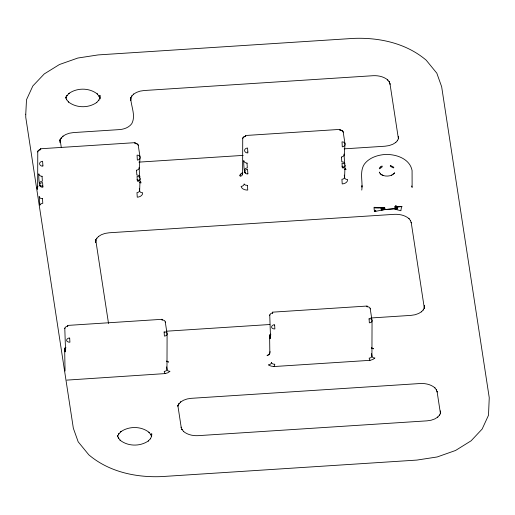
<?xml version="1.0" encoding="UTF-8"?>
<svg xmlns="http://www.w3.org/2000/svg" width="515" height="515" viewBox="0 0 515 515"><rect width="100%" height="100%" fill="white"/><g stroke="black" fill="none" stroke-linecap="round" stroke-linejoin="round"><path stroke-width="0.77" d="M37.647 187.26L37.769 151.977A3.032 2.266 -8.7 0 1 40.794 149.505L40.576 148.764L40.479 149.794A3.032 2.002 0.2 0 0 37.769 151.977M95.687 242.687L95.693 239.649L108.53 323.523M99.942 98.352L99.949 95.32L99.813 98.275L99.916 97.695L98.623 100.547L98.899 100.077L96.485 102.652L96.859 102.382C88.574 108.324 76.188 108.208 68.218 101.751L68.611 102.041L66.435 99.369L66.718 99.846L65.682 96.949L65.785 97.528M151.713 435.201L151.719 433.681L151.584 436.643L151.687 436.063L150.393 438.909L150.67 438.445L148.256 441.014L148.629 440.743C140.344 446.692 127.958 446.569 119.989 440.119L120.381 440.402L118.205 437.731L118.489 438.214L117.452 435.31L117.555 435.896M242.526 173.175L242.069 172.828L241.529 173.793L240.917 173.542L240.801 174.566L240.087 174.43L240.402 175.435L239.63 175.428L240.363 176.342A3.032 2.266 -8.7 0 0 242.604 173.999L242.726 138.715A3.032 2.266 -8.7 0 1 245.752 136.243L245.533 135.503L245.436 136.533A3.032 2.002 0.2 0 0 242.726 138.715M361.775 190.08C362.991 181.608 359.322 171.894 364.305 164.227C368.998 157.925 376.948 155.189 384.512 154.526C395.398 153.856 409.74 158.382 412.077 170.51L412.122 187.409L411.614 185.992M398.501 138.58L398.507 136.308L398.385 138.915L398.488 138.335L397.342 140.853L397.625 140.383L395.488 142.661L395.861 142.391L392.81 144.277L389.128 145.578L385.053 146.209L344.162 148.854M67.51 326.716L67.62 325.422L162.09 319.306L162.289 320.06A3.032 2.266 -8.7 0 1 165.296 322.139L167.098 333.9L166.976 369.184A3.032 2.002 0.2 0 1 164.266 371.367A6.058 4.526 -8.7 0 0 165.064 373.594L167.839 372.77L169.982 371.264A3.032 2.266 -8.7 0 1 166.976 369.184L166.622 366.892M272.467 313.455L272.577 312.161L367.041 306.052L367.24 306.798A3.032 2.266 -8.7 0 1 370.246 308.878L372.049 320.639L371.927 355.923A3.032 2.002 0.2 0 1 369.216 358.105A6.058 4.526 -8.7 0 0 370.015 360.333L372.789 359.509L374.933 358.002A3.032 2.266 -8.7 0 1 371.927 355.923L371.573 353.631M134.949 143.679L135.046 142.655L135.258 143.395A3.032 2.266 -8.7 0 1 138.271 145.475L140.067 157.236A3.032 2.652 4.4 0 1 137.338 160.081L137.061 155.157A3.032 2.266 -8.7 0 1 140.067 157.236M140.061 178.551A3.032 2.375 1.9 0 1 137.344 181.113L137.054 176.471A3.032 2.266 -8.7 0 1 140.061 178.551L139.642 191.123L138.432 192.23L136.971 192.552L137.26 197.194C139.681 197.065 142.88 195.61 142.668 192.758A3.032 2.266 -8.7 0 1 139.662 190.679L139.314 188.387M345.018 165.296A3.032 2.375 1.9 0 1 342.301 167.851L342.012 163.21A3.032 2.266 -8.7 0 1 345.018 165.296L344.593 177.862L343.383 178.969L341.921 179.297L342.211 183.939C344.632 183.804 347.831 182.349 347.619 179.503A3.032 2.266 -8.7 0 1 344.612 177.418L344.265 175.132M95.713 242.031L95.803 240.074L95.7 240.653L96.846 238.142L96.569 238.606L98.706 236.334L98.333 236.597L101.378 234.711L105.066 233.411L109.141 232.786L394.49 214.324C399.666 214.105 405.086 215.276 409.116 218.695L408.73 218.411L410.648 220.774L410.371 220.298L411.285 222.853L411.182 222.274L424.379 308.524L424.392 305.485L424.27 308.099L424.373 307.519L423.227 310.036L423.504 309.567L421.367 311.845L421.746 311.575L418.695 313.461L415.006 314.762L410.931 315.386L370.858 317.98M361.91 187.177L361.974 185.728L361.871 186.308M161.98 320.06L162.09 319.306M366.931 306.805L367.041 306.052M139.269 167.987L140.041 157.925M344.22 154.725L344.992 144.67M339.913 129.896L339.997 129.394L340.215 130.134A3.032 2.266 -8.7 0 1 343.222 132.213L345.018 143.975A3.032 2.652 4.4 0 1 342.288 146.82L342.012 141.895A3.032 2.266 -8.7 0 1 345.018 143.975M270.504 334.126A3.032 2.266 -8.7 0 0 269.615 335.793L269.841 353.29L269.107 354.681L267.028 355.685L269.789 353.631M65.907 97.605L65.804 98.185L67.105 95.339L66.821 95.803L69.235 93.234L68.862 93.505C77.147 87.556 89.533 87.679 97.502 94.129L97.116 93.846L99.286 96.517L99.002 96.041L100.039 98.938M177.92 405.62L177.81 406.2L178.956 403.683L178.679 404.153L180.817 401.874L180.443 402.144L183.488 400.258L187.177 398.958L191.252 398.327L420.375 383.508C425.557 383.289 430.978 384.454 435.001 387.879L434.615 387.595L436.54 389.958L436.257 389.475L437.171 392.037L437.068 391.458L440.518 413.983L440.525 410.944L440.409 413.558L440.512 412.978L439.366 415.489L439.643 415.026L437.505 417.298L437.879 417.028L434.834 418.92L431.145 420.221L427.07 420.845L197.947 435.671C192.764 435.89 187.351 434.718 183.321 431.3L183.707 431.583L181.789 429.22L182.065 429.697L181.151 427.135L181.254 427.72L177.81 405.196M39.262 185.49A3.032 2.266 -8.7 0 1 40.048 185.361L40.267 186.102L40.357 185.078A3.032 2.002 0.2 0 0 39.591 185.194M245.224 172.84L245.314 171.817A3.032 2.002 0.2 0 0 244.548 171.933M117.575 436.553L118.875 433.701L118.592 434.171L121.006 431.596L120.632 431.866C128.917 425.924 141.303 426.04 149.273 432.497L148.887 432.207L151.056 434.879L150.773 434.402L151.552 436.578M394.915 206.689L395.99 205.44L396.164 206.212L394.915 206.689L401.912 206.573A3.032 0.721 -77.4 0 0 400.94 210.744L394.599 209.122L397.374 208.929L394.709 208.581L381.312 209.998L385.059 209.116L381.197 209.502L381.094 209.064L384.943 208.581L381.029 208.794L384.86 208.157L380.913 208.247L384.776 207.719L373.98 207.307M393.145 174.34L394.677 172.834L391.625 175.28L391.909 175.068C388.658 176.491 384.795 176.439 381.609 174.843M66.808 380.115L165.064 373.594M140.788 181.827L140.054 181.93L141.155 182.844A3.032 2.266 -8.7 0 1 139.649 182.632M345.739 168.566L345.005 168.669L346.106 169.583A3.032 2.266 -8.7 0 1 344.599 169.371M383.887 207.397L378.976 208.034L374.057 207.899L374.238 210.172L375.853 210.429L374.263 210.918L375.924 211.118L374.276 211.575L385.136 209.483L397.458 208.659L397.586 208.195L394.805 207.983L397.799 207.32L394.87 207.339L401.912 206.573M40.576 148.764L135.046 142.655M245.533 135.503L339.997 129.394M138.928 162.128L243.144 155.388M40.267 186.102L42.668 185.947M166.461 331.203L269.86 324.514M273.935 366.545A6.058 4.526 -8.7 0 0 274.753 364.221A3.032 2.002 0.2 0 1 271.437 362.425A3.032 2.266 -8.7 0 1 268.412 364.897L270.974 366.094L273.935 366.545L370.015 360.333M342.237 166.725L343.351 166.828M137.286 179.98L138.4 180.089M371.566 347.767L373.523 348.81L371.367 348.069M166.615 361.028L168.572 362.071L166.409 361.33M383.488 175.615L380.096 173.78L380.482 174.064L379.317 172.042L379.42 172.628M272.577 312.161L272.783 312.908A3.032 2.266 -8.7 0 0 269.757 315.38L270.427 334.834A6.058 0.47 86.3 0 1 269.834 337.203A3.032 2.266 -8.7 0 1 270.723 335.535M67.62 325.422L67.826 326.169A3.032 2.266 -8.7 0 0 64.8 328.641L65.469 348.095A6.058 0.47 86.3 0 1 64.877 350.464A3.032 2.266 -8.7 0 1 65.766 348.797M245.159 172.795L245.005 172.1M398.378 138.554L389.971 83.642L390.074 84.222L389.16 81.666L389.443 82.142L387.518 79.78L387.904 80.063C383.881 76.645 378.461 75.473 373.285 75.692L144.155 90.518L140.08 91.142L136.398 92.443L133.346 94.329L133.72 94.065L131.583 96.337L131.866 95.874L130.72 98.384L130.823 97.805L130.701 100.419L130.713 97.38C130.726 105.871 136.237 115.656 131.705 123.767C128.898 127.501 124.205 129.207 119.692 129.587L73.51 132.574L69.435 133.205L65.746 134.505L62.701 136.391L63.075 136.121L60.937 138.4L61.214 137.93L60.068 140.447L60.171 139.868L60.055 142.475L60.068 139.443L61.253 147.181M65.547 347.387A3.032 2.266 -8.7 0 0 64.658 349.054L65.057 371.045M64.8 328.641A3.032 1.107 -2 0 1 65.057 328.068M65.469 348.095A3.032 1.107 -2 0 1 65.727 347.522M64.658 349.054A3.032 1.564 -1 0 1 65.907 347.612M269.615 335.793A3.032 1.564 -1 0 1 270.864 334.357M270.427 334.834A3.032 1.107 -2 0 1 270.684 334.261M269.757 315.38A3.032 1.107 -2 0 1 270.021 314.807M370.073 308.601A3.032 1.107 -2 0 1 370.246 308.878M269.918 352.505A3.032 1.564 -1 0 1 270.169 351.7M165.122 321.862A3.032 1.107 -2 0 1 165.296 322.139M138.245 181.344A3.032 2.266 -8.7 0 1 138.142 180.759A3.032 2.002 0.2 0 0 137.048 179.407M343.196 168.083A3.032 2.266 -8.7 0 1 343.099 167.497A3.032 2.002 0.2 0 0 341.999 166.152M339.9 130.417A3.032 2.002 0.2 0 1 343.222 132.213M242.604 173.999A3.032 2.002 0.2 0 1 242.855 172.982M135.741 143.698A3.032 2.002 0.2 0 1 136.494 143.846M137.17 144.123A3.032 2.002 0.2 0 1 138.271 145.475M42.082 176.677L42.372 181.177A3.032 2.266 -8.7 0 0 39.352 183.649A6.058 0.47 86.3 0 1 38.799 173.8A3.032 2.652 4.4 0 0 42.101 176.252L42.082 176.677M42.887 165.218L42.867 166.191A3.032 2.652 4.4 0 1 39.571 163.738A3.032 2.266 -8.7 0 1 42.59 161.266L42.887 165.218M136.546 170.562L136.842 175.068A3.032 2.266 -8.7 0 1 139.848 177.147A6.058 0.47 86.3 0 1 139.295 167.298A3.032 2.652 4.4 0 1 136.565 170.137L136.546 170.562M247.039 163.416L247.329 167.916A3.032 2.266 -8.7 0 0 244.31 170.388A6.058 0.47 86.3 0 1 243.756 160.538A3.032 2.652 4.4 0 0 247.058 162.991L247.039 163.416M247.844 151.957L247.824 152.929A3.032 2.652 4.4 0 1 244.528 150.477A3.032 2.266 -8.7 0 1 247.548 148.005L247.844 151.957M341.497 157.3L341.793 161.807A3.032 2.266 -8.7 0 1 344.799 163.886A6.058 0.47 86.3 0 1 344.252 154.037A3.032 2.652 4.4 0 1 341.516 156.882L341.497 157.3M25.763 114.221L25.75 117.259L73.349 428.274L78.183 441.819L88.792 454.803C108.858 471.856 135.863 477.682 161.665 476.594L416.873 460.082L437.177 456.966L455.55 450.477L471.116 440.801L482.156 429.04L488.497 415.27L489.25 397.741L441.651 86.726L436.817 73.182L426.208 60.197C406.142 43.144 379.137 37.318 353.335 38.406L98.127 54.918L77.823 58.034L59.45 64.523L44.258 73.928L32.844 85.96L26.503 99.73L25.763 114.221M42.5 198.668L42.79 203.309A3.032 2.266 -8.7 0 0 39.874 205.182L39.192 196.498A3.032 2.375 1.9 0 0 42.5 198.668M42.887 186.688L42.88 187.228A3.032 2.375 1.9 0 1 39.565 185.059A3.032 2.266 -8.7 0 1 42.59 182.587L42.887 186.688M247.458 185.406L247.747 190.048C245.159 190.183 241.805 189.224 241.097 186.391A3.032 2.266 -8.7 0 0 244.123 183.919L245.23 185.052L247.458 185.406M247.844 173.426L247.837 173.967A3.032 2.375 1.9 0 1 244.522 171.798A3.032 2.266 -8.7 0 1 247.548 169.326L247.844 173.426M37.672 186.739L37.46 189.314L37.022 187.833A3.032 2.266 -8.7 0 1 37.91 186.166A3.032 2.002 0.2 0 0 37.672 186.739M390.434 165.444L390.235 166.203L393.434 167.935L393.827 167.278L390.434 165.444M380.405 166.982L379.246 168.218L379.684 168.823L382.297 166.718L382.014 165.984L380.405 166.982M369.12 319.152L369.043 318.553A3.032 2.266 -8.7 0 1 372.049 320.639A3.032 2.002 0.2 0 1 369.339 322.821L369.12 319.152M274.656 325.261L274.579 324.669A3.032 2.266 -8.7 0 0 271.56 327.141A3.032 2.002 0.2 0 0 274.875 328.937L274.656 325.261M164.169 332.407L164.092 331.815A3.032 2.266 -8.7 0 1 167.098 333.9A3.032 2.002 0.2 0 1 164.388 336.083L164.169 332.407M69.699 338.522L69.622 337.93A3.032 2.266 -8.7 0 0 66.602 340.402A3.032 2.002 0.2 0 0 69.918 342.198L69.699 338.522"/></g></svg>
